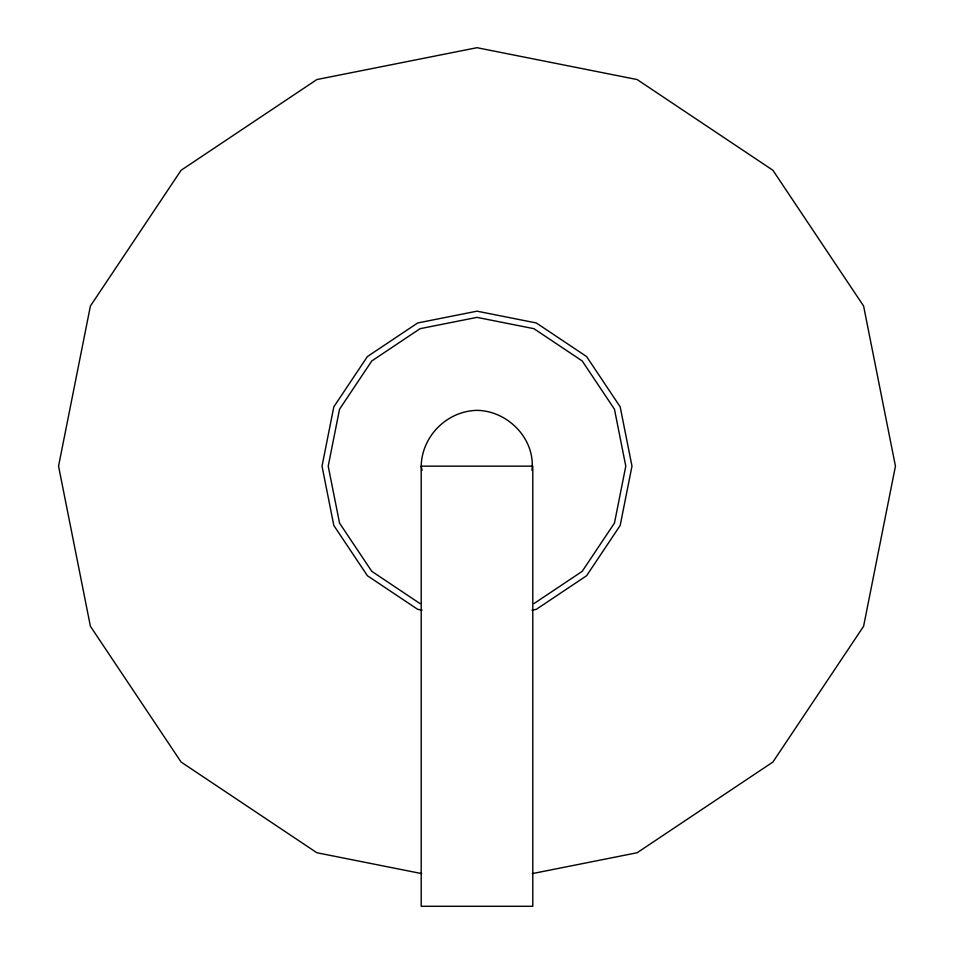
<?xml version="1.0" encoding="UTF-8"?>
<svg xmlns="http://www.w3.org/2000/svg" width="954" height="954" viewBox="0 0 954 954"><rect width="100%" height="100%" fill="white"/><g stroke="black" fill="none" stroke-linecap="round" stroke-linejoin="round"><path stroke-width="1.43" d="M531.938 470.417C535.659 439.21 507.993 410.745 477 410.363C447.032 410.959 421.799 436.181 421.203 466.148L421.203 906.3L532.797 906.3L532.797 466.148L421.203 466.148L422.062 470.417M533.942 603.608L582.202 571.351L614.459 523.09L625.788 466.148L614.459 409.218L582.202 360.946L533.942 328.689L477 317.372L420.058 328.689L371.798 360.946L339.541 409.218L328.212 466.148L339.541 523.09L371.798 571.351L420.058 603.608M531.974 610.202L536.315 609.332L586.591 575.739L620.183 525.463L631.977 466.148L620.183 406.845L586.591 356.557L536.315 322.965L477 311.171L417.685 322.965L367.409 356.557L333.817 406.845L322.023 466.148L333.817 525.463L367.409 575.739L417.685 609.332L422.026 610.202M532.32 873.602L637.129 852.745L772.895 762.043L863.597 626.289L895.448 466.148L863.597 306.019L772.895 170.265L637.129 79.552L477 47.7L316.871 79.552L181.105 170.265L90.403 306.019L58.552 466.148L90.403 626.289L181.105 762.043L316.871 852.745L421.68 873.602"/></g></svg>
